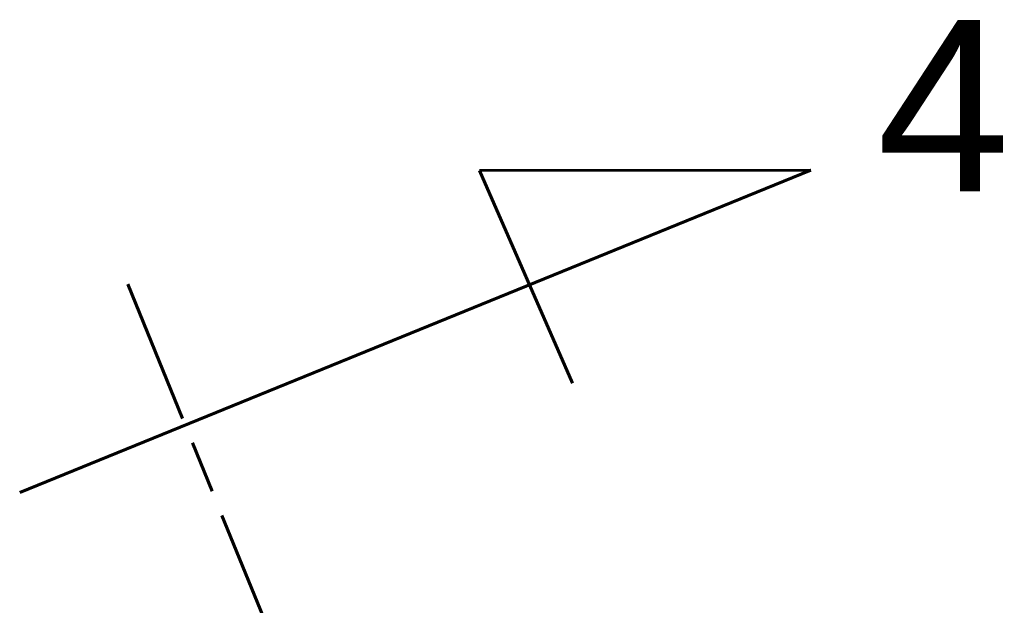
# Model space of a CAD drawing. Header units: metres. Extents: x 708941 to 724052, y 5405153 to 5413472.
# Drawn here: x 710156.2 to 710272.2, y 5412246.8 to 5412315.1 of the extents above; entities that cross this region are included whole.
import ezdxf

# ---------------------------------------------------------------- set-up
doc = ezdxf.new("R2010")
doc.units = ezdxf.units.M
doc.header["$LTSCALE"] = 12.7
doc.header["$MEASUREMENT"] = 0
doc.linetypes.add('ACAD_ISO08W100', pattern=[36, 24, -3, 6, -3])
doc.layers.add('corte', color=214, linetype='ACAD_ISO08W100', lineweight=40)

msp = doc.modelspace()

# ---------------------------------------------------------------- linework, layer by layer
at = {"layer": 'corte', "color": 6, "ltscale": 0.08}
msp.add_line((710313.11, 5411929.81), (710168.78, 5412284.24), dxfattribs=at)
msp.add_line((710313.11, 5411929.81), (710168.78, 5412284.24), dxfattribs=at)
at = {"layer": 'corte', "color": 6}
msp.add_lwpolyline([(710156.19, 5412259.95), (710248.46, 5412297.53), (710209.79, 5412297.51), (710220.65, 5412272.68)], dxfattribs=at)
msp.add_lwpolyline([(710156.19, 5412259.95), (710248.46, 5412297.53), (710209.79, 5412297.51), (710220.65, 5412272.68)], dxfattribs=at)

# ---------------------------------------------------------------- texts
at = {"layer": 'corte', "color": 0, "insert": (710256.16, 5412315.06), "char_height": 20, "width": 758.2044, "attachment_point": 1}
msp.add_mtext('{\\fArial|b0|i0|c0|p34;4}', dxfattribs=at)
msp.add_mtext('{\\fArial|b0|i0|c0|p34;4}', dxfattribs=at)

doc.saveas('drawing.dxf')
